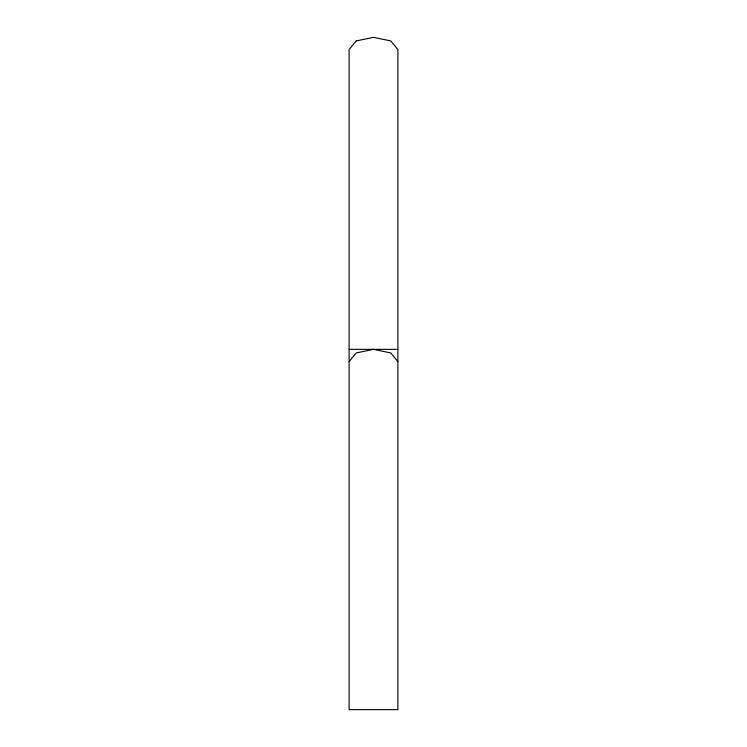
<?xml version="1.0" encoding="UTF-8"?>
<svg xmlns="http://www.w3.org/2000/svg" width="747" height="747" viewBox="0 0 747 747"><rect width="100%" height="100%" fill="white"/><g stroke="black" fill="none" stroke-linecap="round" stroke-linejoin="round"><path stroke-width="1.12" d="M349.12 361.557L356.263 352.939L373.5 349.363L390.737 352.939L397.88 361.557M349.12 349.363L397.88 349.363M356.263 40.917L349.12 49.535L349.12 709.65L397.88 709.65L397.88 49.535L390.737 40.917L373.5 37.35L356.263 40.917"/></g></svg>
